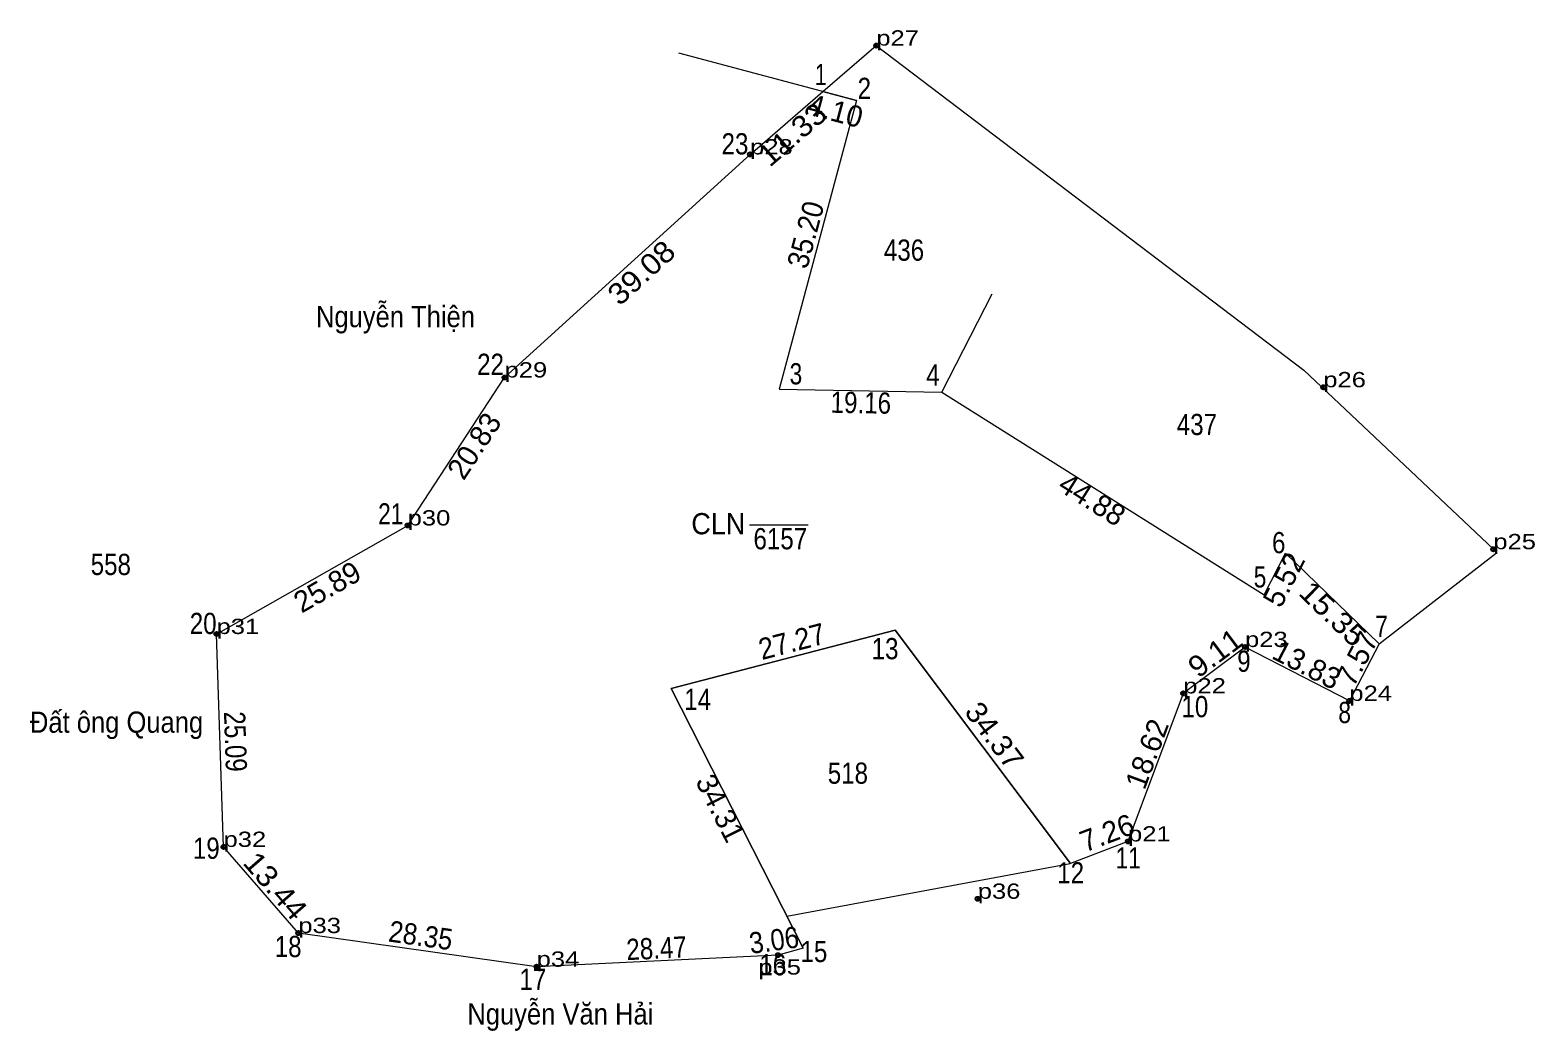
# Model space of a CAD drawing. Header units: metres. Extents: x 545287 to 546499, y 1835878 to 1836201.
# Drawn here: x 545905.4 to 546082.6, y 1836079.1 to 1836197 of the extents above; entities that cross this region are included whole.
import ezdxf
from ezdxf.enums import TextEntityAlignment as Align

# ---------------------------------------------------------------- set-up
doc = ezdxf.new("R2010")
doc.units = ezdxf.units.M
doc.header["$PDMODE"] = 32
doc.header["$PDSIZE"] = 0.5
for name, color, linetype, lineweight in [('1', 7, 'Continuous', 13), ('10', 7, 'Continuous', 13), ('30', 7, 'Continuous', 13), ('63', 7, 'Continuous', 13)]:
    doc.layers.add(name, color=color, linetype=linetype, lineweight=lineweight)
for name, color, linetype in [('12', 7, 'Continuous'), ('13', 7, 'Continuous'), ('7', 7, 'Continuous')]:
    doc.layers.add(name, color=color, linetype=linetype)

msp = doc.modelspace()

# ---------------------------------------------------------------- linework, layer by layer
at = {"layer": '1'}
msp.add_lwpolyline([(545998.78, 1836189.8), (546002.74, 1836188.74), (545993.62, 1836154.74), (546012.78, 1836154.41), (546050.76, 1836130.5), (546053.26, 1836135.42), (546064.28, 1836124.74), (546060.79, 1836118.02), (546048.5, 1836124.37), (546041.22, 1836118.9), (546034.71, 1836101.46), (546027.93, 1836098.87), (546007.3, 1836126.36), (545980.91, 1836119.49), (545996.45, 1836088.9), (545993.5, 1836088.07), (545965.06, 1836086.71), (545936.99, 1836090.67), (545928.18, 1836100.82), (545927.36, 1836125.9), (545949.87, 1836138.69), (545961.28, 1836156.12), (545990.2, 1836182.4)], close=True, dxfattribs=at)
at = {"layer": '10'}
for p, q in [((546002.74, 1836188.74), (545981.82, 1836194.31)), ((546012.78, 1836154.41), (546018.7, 1836165.96)), ((546064.28, 1836124.74), (546078.11, 1836135.45)), ((545996.45, 1836088.9), (545993.5, 1836088.07))]:
    msp.add_line(p, q, dxfattribs=at)
for points in [[(545927.36, 1836125.9), (545949.87, 1836138.69), (545961.28, 1836156.12), (545990.2, 1836182.4), (545998.78, 1836189.8)], [(546002.74, 1836188.74), (545993.62, 1836154.74), (546012.78, 1836154.41)], [(546012.78, 1836154.41), (546050.76, 1836130.5), (546053.26, 1836135.42)], [(546053.26, 1836135.42), (546064.28, 1836124.74), (546078.11, 1836135.45)], [(545996.45, 1836088.9), (545980.91, 1836119.49), (546007.3, 1836126.36), (546027.93, 1836098.87)], [(545993.5, 1836088.07), (545965.06, 1836086.71), (545936.99, 1836090.67), (545928.18, 1836100.82), (545927.36, 1836125.9)], [(546064.28, 1836124.74), (546060.79, 1836118.02), (546048.5, 1836124.37), (546041.22, 1836118.9), (546034.71, 1836101.46), (546027.93, 1836098.87)], [(545996.45, 1836088.9), (545994.53, 1836092.68), (546027.92, 1836098.88)]]:
    msp.add_lwpolyline(points, dxfattribs=at)
at = {"layer": '30'}
msp.add_lwpolyline([(545998.78, 1836189.8), (546005.07, 1836195.22), (546055.44, 1836156.98), (546077.75, 1836135.89)], dxfattribs=at)
at = {"layer": '63'}
msp.add_line((545990.13, 1836138.75), (545997.05, 1836138.75), dxfattribs=at)
at = {"layer": '7'}
for p in [(546005.07, 1836195.22), (545990.2, 1836182.4), (545961.28, 1836156.12), (546057.72, 1836154.97), (545949.87, 1836138.69), (546077.75, 1836135.89), (545927.36, 1836125.9), (546048.5, 1836124.37), (546041.22, 1836118.9), (546060.79, 1836118.02), (546034.72, 1836101.46), (545928.18, 1836100.82), (546017.02, 1836094.71), (545936.99, 1836090.67), (545993.5, 1836088.07), (545965.06, 1836086.71)]:
    msp.add_point(p, dxfattribs=at)

# ---------------------------------------------------------------- texts
at = {"layer": '1'}
for s, width, p in [('Nguyễn Thiện', 0.9, (545948.43, 1836162.05)), ('CLN', 0.95, (545986.455, 1836137.65)), ('6157', 0.85, (545993.76, 1836135.88)), ('Đất ông Quang', 0.9, (545915.575, 1836114.27)), ('Nguyễn Văn Hải', 0.9, (545967.85, 1836079.9))]:
    msp.add_text(s, height=2.5, dxfattribs=dict(at, width=width)).set_placement(p, align=Align.CENTER)
at = {"layer": '12', "width": 1.25}
for s, p in [('p27', (546005.07, 1836195.22)), ('p28', (545990.2, 1836182.4)), ('p29', (545961.28, 1836156.12)), ('p26', (546057.72, 1836154.97)), ('p30', (545949.87, 1836138.69)), ('p25', (546077.75, 1836135.89)), ('p31', (545927.36, 1836125.9)), ('p23', (546048.5, 1836124.37)), ('p22', (546041.22, 1836118.9)), ('p24', (546060.79, 1836118.02)), ('p21', (546034.72, 1836101.46)), ('p32', (545928.18, 1836100.82)), ('p36', (546017.02, 1836094.71)), ('p33', (545936.99, 1836090.67)), ('p34', (545965.06, 1836086.71)), ('p35', (545991.17, 1836085.78))]:
    msp.add_text(s, height=1.8, dxfattribs=at).set_placement(p)
at = {"layer": '13', "width": 0.85}
for s, p in [('436', (546008.33, 1836169.88)), ('437', (546042.83, 1836149.34)), ('558', (545914.9, 1836132.85)), ('518', (546001.72, 1836108.26))]:
    msp.add_text(s, height=2.5, dxfattribs=at).set_placement(p, align=Align.CENTER)
at = {"layer": '63'}
for s, width, p in [(' 1', 0.75, (545999.22, 1836190.56)), (' 2', 0.85, (546004.45, 1836188.93)), (' 23', 0.85, (545990, 1836182.4)), (' 22', 0.85, (545961.21, 1836156.43)), (' 3', 0.8, (545996.34, 1836155.31)), (' 4', 0.85, (546012.52, 1836155.17)), (' 21', 0.8, (545949.36, 1836138.81)), (' 6', 0.85, (546053.26, 1836135.42)), (' 5', 0.8, (546051.01, 1836131.38)), (' 20', 0.85, (545927.36, 1836125.9)), (' 7', 0.8, (546065.32, 1836125.56)), (' 13', 0.85, (546007.68, 1836122.93)), (' 9', 0.85, (546049.16, 1836121.45)), (' 14', 0.85, (545985.6, 1836116.95)), (' 10', 0.85, (546044.17, 1836116.1)), (' 8', 0.8, (546060.98, 1836115.41)), (' 19', 0.85, (545927.73, 1836099.42)), (' 11', 0.8, (546036.23, 1836098.28)), (' 12', 0.85, (546029.54, 1836096.52)), (' 18', 0.85, (545937.37, 1836087.84)), (' 15', 0.85, (545999.3, 1836087.25)), (' 16', 0.85, (545994.45, 1836085.69)), (' 17', 0.85, (545966.2, 1836083.98))]:
    msp.add_text(s, height=2.5, dxfattribs=dict(at, width=width)).set_placement(p, align=Align.RIGHT)
for s, rotation, width, p in [('11.33', 40.777, 1.1, (545995.994, 1836183.81)), ('35.20', 74.985, 0.95, (545997.948, 1836172.631)), ('39.08', 42.262, 1.1, (545978.234, 1836167.545)), ('19.16', 359.013, 0.85, (546003.228, 1836151.907)), ('15.35', 315.898, 1.1, (546057.98, 1836127.396)), ('27.27', 14.592, 0.95, (545995.435, 1836123.825)), ('9.11', 36.92, 1.05, (546045.729, 1836122.671)), ('34.37', 306.887, 1.05, (546017.986, 1836113.19)), ('25.09', 271.873, 0.85, (545928.339, 1836113.191)), ('13.44', 310.957, 1.1, (545933.351, 1836095.419)), ('28.35', 351.97, 0.9, (545951.235, 1836089.164)), ('3.06', 7.817, 0.9, (545993.185, 1836088.606)), ('28.47', 2.738, 0.85, (545979.24, 1836087.644))]:
    msp.add_text(s, height=2.5, rotation=rotation, dxfattribs=dict(at, width=width)).set_placement(p, align=Align.CENTER)
for s, rotation, p in [('4.10', 345.015, (545999.932, 1836186.326)), ('20.83', 56.791, (545958.749, 1836147.385)), ('44.88', 327.808, (546029.829, 1836140.701)), ('5.52', 63.064, (546054.189, 1836131.739)), ('25.89', 29.605, (545941.007, 1836130.365)), ('7.57', 62.555, (546062.796, 1836122.424)), ('13.83', 332.675, (546055.221, 1836121.177)), ('18.62', 69.53, (546038.121, 1836111.343)), ('34.31', 296.931, (545985.596, 1836104.826)), ('7.26', 20.907, (546032.689, 1836101.312))]:
    msp.add_text(s, height=2.5, rotation=rotation, dxfattribs=at).set_placement(p, align=Align.CENTER)

doc.saveas('drawing.dxf')
